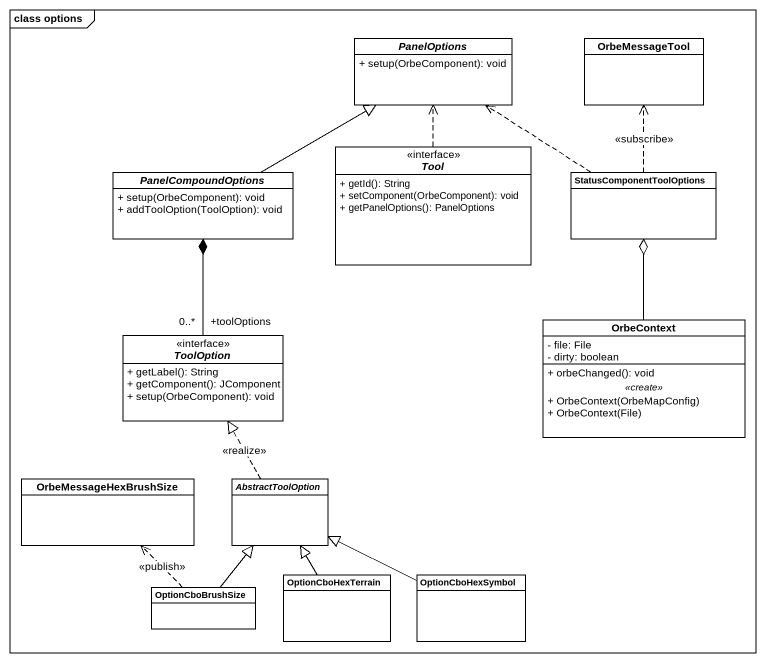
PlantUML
@startuml
mainframe class options
hide circle
hide empty members
skinparam classAttributeIconSize 0
abstract class PanelOptions {
  + setup(OrbeComponent): void
}
class OrbeMessageTool
interface Tool <<interface>> {
  + getId(): String
  + setComponent(OrbeComponent): void
  + getPanelOptions(): PanelOptions
}
abstract class PanelCompoundOptions {
  + setup(OrbeComponent): void
  + addToolOption(ToolOption): void
}
class StatusComponentToolOptions
interface ToolOption <<interface>> {
  + getLabel(): String
  + getComponent(): JComponent
  + setup(OrbeComponent): void
}
class OrbeContext {
  - file: File
  - dirty: boolean
  --
  + orbeChanged(): void
  .. <<create>> ..
  + OrbeContext(OrbeMapConfig)
  + OrbeContext(File)
}
class OrbeMessageHexBrushSize
abstract class AbstractToolOption
class OptionCboBrushSize
class OptionCboHexTerrain
class OptionCboHexSymbol
Tool .up.> PanelOptions
PanelCompoundOptions -right-|> PanelOptions
StatusComponentToolOptions .up.> PanelOptions
StatusComponentToolOptions .up.> OrbeMessageTool : <<subscribe>>
ToolOption "+toolOptions\n0..*" -up-* PanelCompoundOptions
OrbeContext -up-o StatusComponentToolOptions
AbstractToolOption .up.|> ToolOption : <<realize>>
OptionCboBrushSize .up.> OrbeMessageHexBrushSize : <<publish>>
OptionCboBrushSize -up-|> AbstractToolOption
OptionCboHexTerrain -up-|> AbstractToolOption
OptionCboHexSymbol -left-|> AbstractToolOption
@enduml
